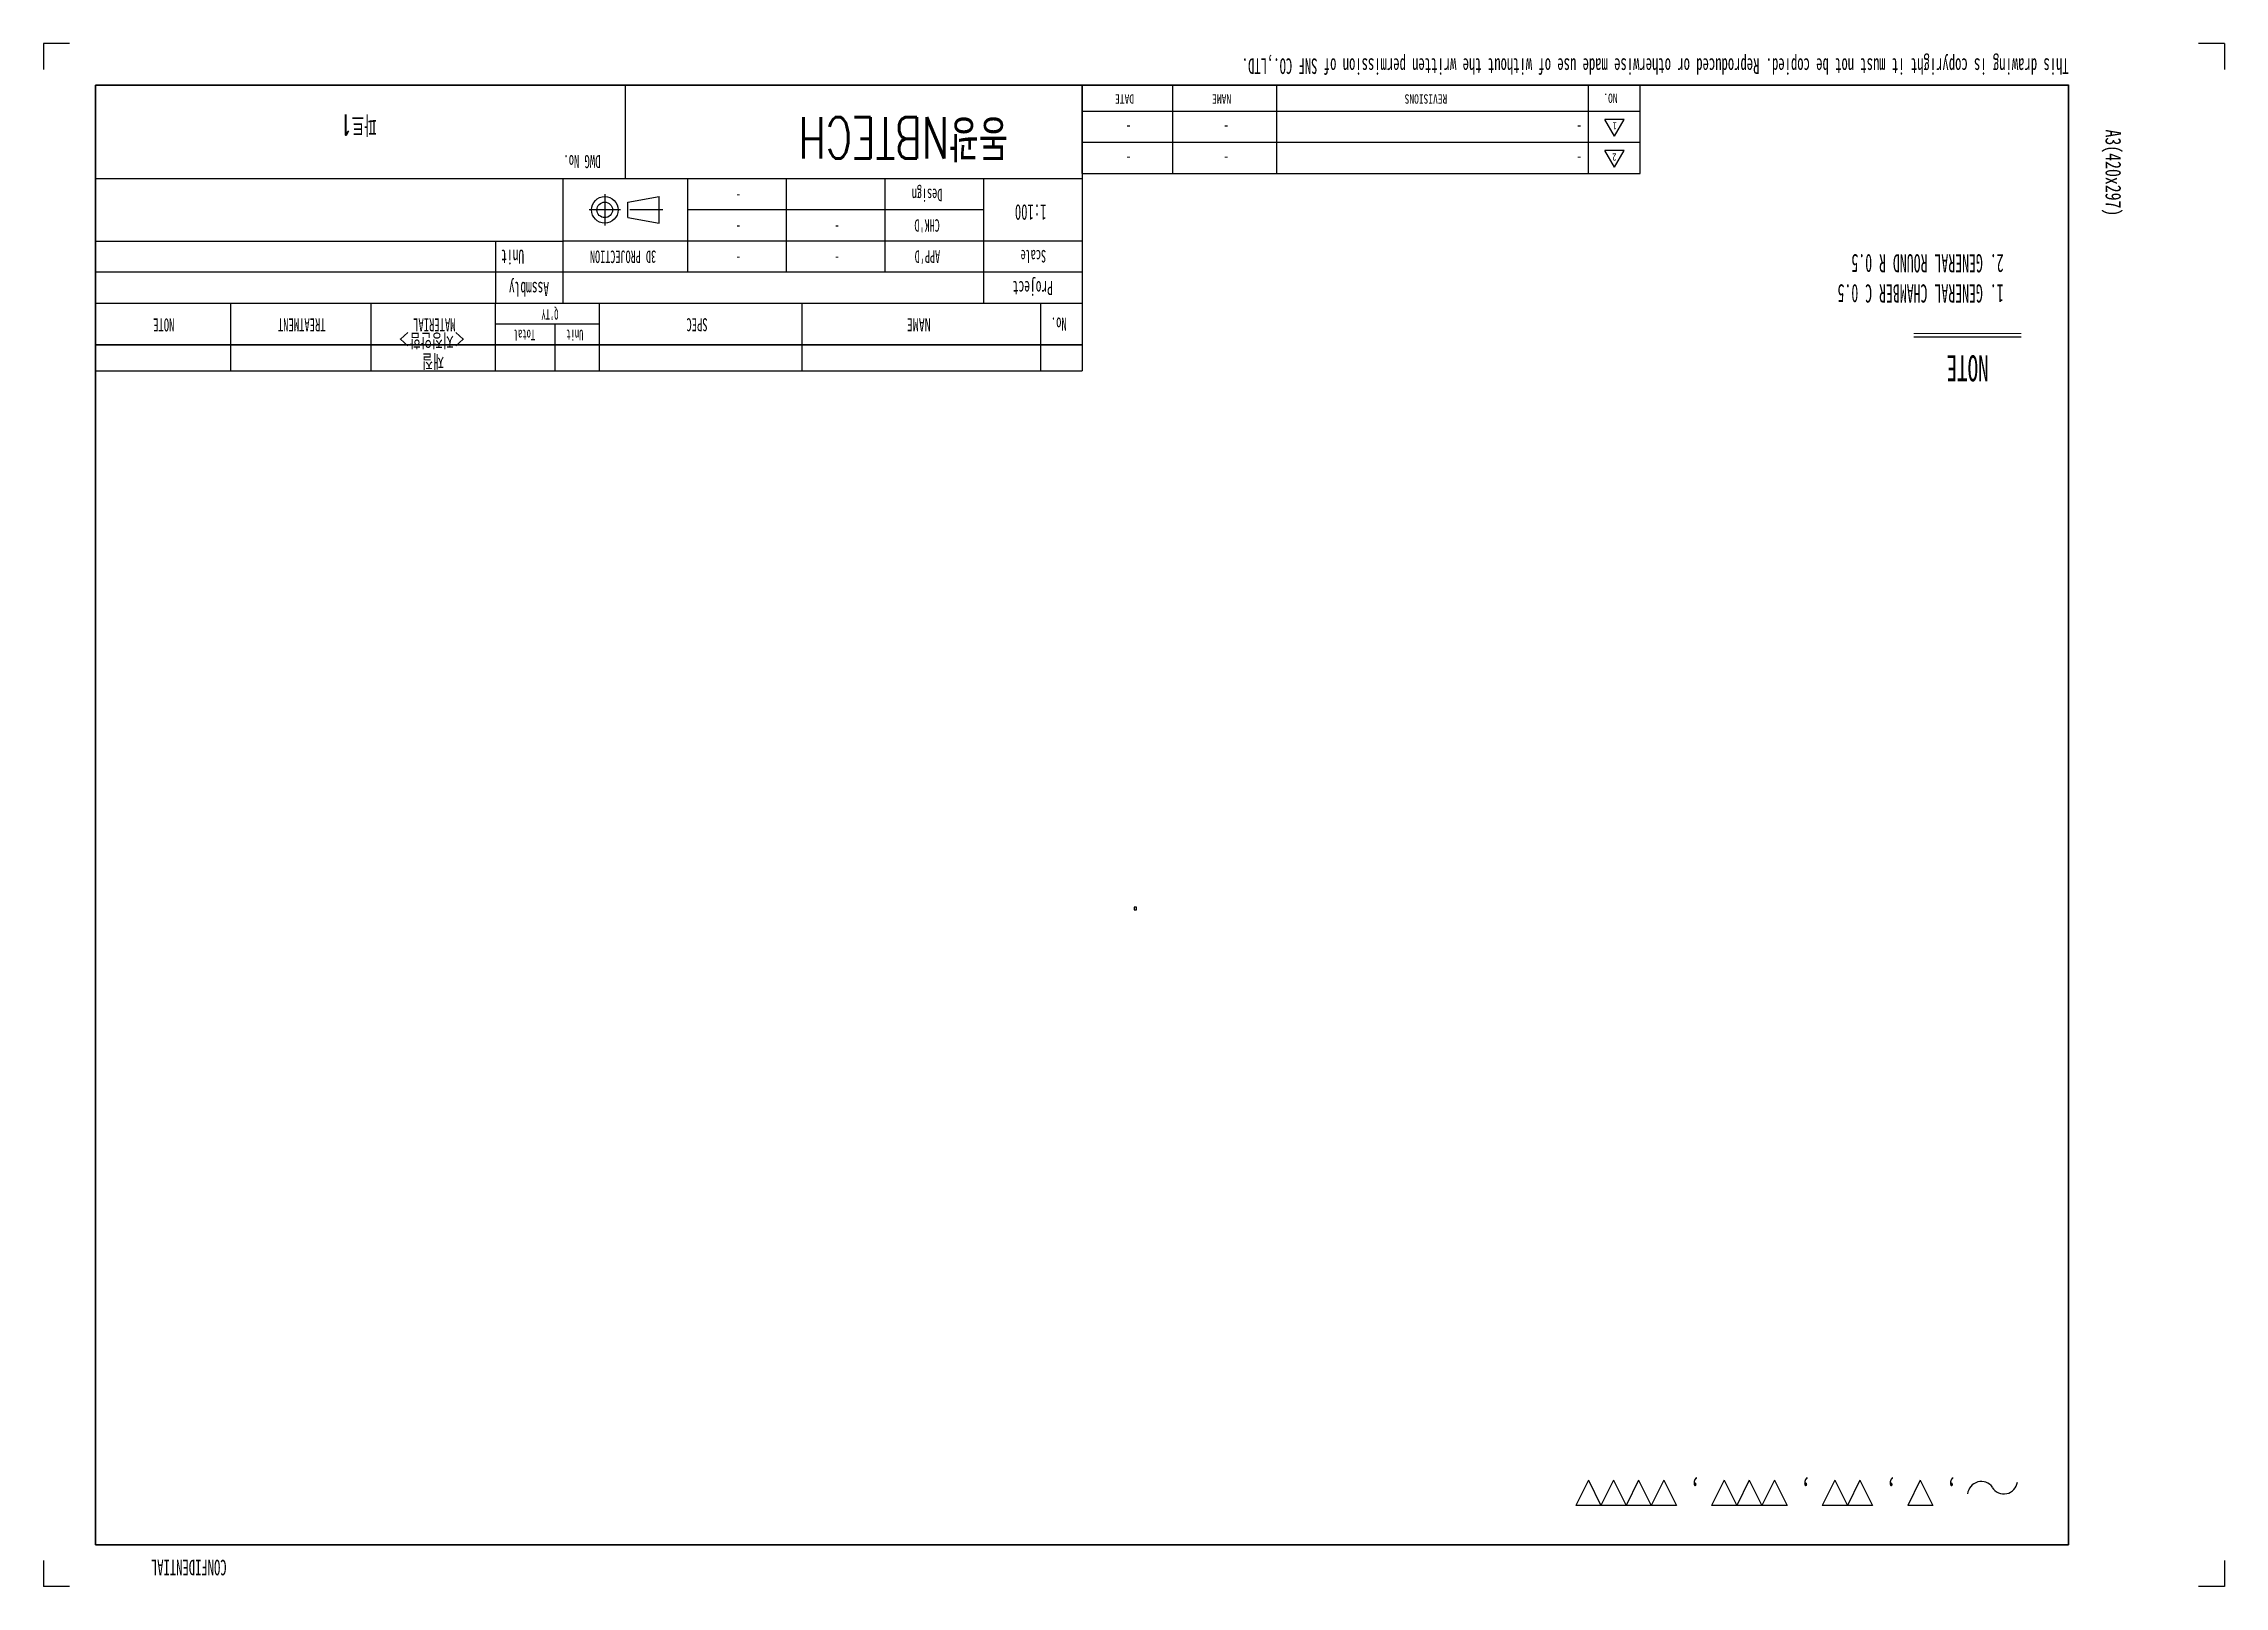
# Model space of a CAD drawing. Header units: millimetres. Extents: x -41007 to 993, y -30200 to -500.
import ezdxf

# ---------------------------------------------------------------- set-up
doc = ezdxf.new("R2010")
doc.units = ezdxf.units.MM
doc.header["$LTSCALE"] = 100
doc.linetypes.add('CENTER', pattern=[10.16, 6.35, -1.27, 1.27, -1.27])
for name, color, linetype in [('3', 3, 'Continuous'), ('4-1', 2, 'Continuous'), ('SLD-0', 7, 'Continuous')]:
    doc.layers.add(name, color=color, linetype=linetype)
doc.styles.add('SLDTEXTSTYLE0', font='TXT', dxfattribs={"width": 0.744681})
doc.styles.add('SLDTEXTSTYLE1', font='TXT', dxfattribs={"width": 0.7, "bigfont": 'bigfont'})
doc.styles.add('SLDTEXTSTYLE2', font='TXT', dxfattribs={"width": 0.6})
doc.styles.add('SLDTEXTSTYLE3', font='TXT', dxfattribs={"width": 0.675})
doc.styles.add('SLDTEXTSTYLE4', font='TXT', dxfattribs={"width": 0.56})
doc.styles.add('SLDTEXTSTYLE5', font='TXT', dxfattribs={"width": 0.595745})
doc.styles.add('SLDTEXTSTYLE6', font='TXT', dxfattribs={"width": 0.595745, "bigfont": 'bigfont'})
doc.styles.add('SLDTEXTSTYLE7', font='TXT', dxfattribs={"width": 0.7})

# ---------------------------------------------------------------- blocks, each defined once
blk = doc.blocks.new('SW_NOTE_0')
at = {"layer": '4-1', "color": 0, "insert": (-387, 1232), "char_height": 300, "attachment_point": 2, "rotation": 90, "style": 'SLDTEXTSTYLE0'}
blk.add_mtext('A3(420x297)', dxfattribs=at)
blk = doc.blocks.new('SW_NOTE_0_1')
at = {"layer": '4-1', "color": 0, "insert": (0, 1031), "char_height": 800, "attachment_point": 1, "style": 'SLDTEXTSTYLE1'}
blk.add_mtext('동광NBTECH', dxfattribs=at)
blk = doc.blocks.new('SW_NOTE_0_2')
at = {"layer": '4-1', "color": 0, "insert": (597, 322), "char_height": 250, "attachment_point": 2, "style": 'SLDTEXTSTYLE2'}
blk.add_mtext('DWG No.', dxfattribs=at)
blk = doc.blocks.new('SW_NOTE_0_3')
at = {"layer": '4-1', "color": 0, "insert": (354, 309), "char_height": 240, "attachment_point": 2, "style": 'SLDTEXTSTYLE2'}
blk.add_mtext("APP'D", dxfattribs=at)
blk = doc.blocks.new('SW_NOTE_0_4')
at = {"layer": '4-1', "color": 0, "insert": (483, 348), "char_height": 270, "attachment_point": 2, "style": 'SLDTEXTSTYLE2'}
blk.add_mtext('Project', dxfattribs=at)
blk = doc.blocks.new('SW_NOTE_0_5')
at = {"layer": '4-1', "color": 0, "insert": (543, 348), "char_height": 270, "attachment_point": 2, "style": 'SLDTEXTSTYLE2'}
blk.add_mtext('Assmbly', dxfattribs=at)
blk = doc.blocks.new('SW_NOTE_0_6')
at = {"layer": '4-1', "color": 0, "insert": (381, 309), "char_height": 240, "attachment_point": 2, "style": 'SLDTEXTSTYLE2'}
blk.add_mtext("CHK'D", dxfattribs=at)
blk = doc.blocks.new('SW_NOTE_0_7')
at = {"layer": '4-1', "color": 0, "insert": (411, 309), "char_height": 240, "attachment_point": 2, "style": 'SLDTEXTSTYLE2'}
blk.add_mtext('Design', dxfattribs=at)
blk = doc.blocks.new('SW_NOTE_0_8')
at = {"layer": '4-1', "color": 0, "insert": (597, 322), "char_height": 250, "attachment_point": 2, "style": 'SLDTEXTSTYLE2'}
blk.add_mtext('MATERIAL', dxfattribs=at)
blk = doc.blocks.new('SW_NOTE_0_9')
at = {"layer": '4-1', "color": 0, "insert": (322, 322), "char_height": 250, "attachment_point": 2, "style": 'SLDTEXTSTYLE2'}
blk.add_mtext('SPEC', dxfattribs=at)
blk = doc.blocks.new('SW_NOTE_0_10')
at = {"layer": '4-1', "color": 0, "insert": (219, 322), "char_height": 250, "attachment_point": 2, "style": 'SLDTEXTSTYLE2'}
blk.add_mtext('No.', dxfattribs=at)
blk = doc.blocks.new('SW_NOTE_0_11')
at = {"layer": '4-1', "color": 0, "insert": (422, 322), "char_height": 250, "attachment_point": 2, "style": 'SLDTEXTSTYLE3'}
blk.add_mtext('NAME', dxfattribs=at)
blk = doc.blocks.new('SW_NOTE_0_12')
at = {"layer": '4-1', "color": 0, "insert": (220, 258), "char_height": 200, "attachment_point": 2, "style": 'SLDTEXTSTYLE2'}
blk.add_mtext("Q'TY", dxfattribs=at)
blk = doc.blocks.new('SW_NOTE_0_13')
at = {"layer": '4-1', "color": 0, "insert": (694, 322), "char_height": 250, "attachment_point": 2, "style": 'SLDTEXTSTYLE2'}
blk.add_mtext('TREATMENT', dxfattribs=at)
blk = doc.blocks.new('SW_NOTE_0_14')
at = {"layer": '4-1', "color": 0, "insert": (341, 322), "char_height": 250, "attachment_point": 2, "style": 'SLDTEXTSTYLE2'}
blk.add_mtext('NOTE', dxfattribs=at)
blk = doc.blocks.new('SW_NOTE_0_15')
at = {"layer": '4-1', "color": 0, "insert": (192, 258), "char_height": 200, "attachment_point": 2, "style": 'SLDTEXTSTYLE2'}
blk.add_mtext('Unit', dxfattribs=at)
blk = doc.blocks.new('SW_NOTE_0_16')
at = {"layer": '4-1', "color": 0, "insert": (245, 258), "char_height": 200, "attachment_point": 2, "style": 'SLDTEXTSTYLE2'}
blk.add_mtext('Total', dxfattribs=at)
blk = doc.blocks.new('SW_NOTE_0_17')
at = {"layer": '4-1', "color": 0, "insert": (260, 348), "char_height": 270, "attachment_point": 2, "style": 'SLDTEXTSTYLE2'}
blk.add_mtext('Unit', dxfattribs=at)
blk = doc.blocks.new('SW_NOTE_0_18')
at = {"layer": '4-1', "color": 0, "insert": (339, 309), "char_height": 240, "attachment_point": 2, "style": 'SLDTEXTSTYLE2'}
blk.add_mtext('Scale', dxfattribs=at)
blk = doc.blocks.new('SW_NOTE_0_19')
at = {"layer": '4-1', "color": 0, "insert": (703, 232), "char_height": 180, "attachment_point": 2, "style": 'SLDTEXTSTYLE0'}
blk.add_mtext('REVISIONS', dxfattribs=at)
blk = doc.blocks.new('SW_NOTE_0_20')
at = {"layer": '4-1', "color": 0, "insert": (227, 232), "char_height": 180, "attachment_point": 2, "style": 'SLDTEXTSTYLE0'}
blk.add_mtext('NO.', dxfattribs=at)
blk = doc.blocks.new('SW_NOTE_0_21')
at = {"layer": '4-1', "color": 0, "insert": (371, 232), "char_height": 180, "attachment_point": 2, "style": 'SLDTEXTSTYLE0'}
blk.add_mtext('NAME', dxfattribs=at)
blk = doc.blocks.new('SW_NOTE_0_22')
at = {"layer": '4-1', "color": 0, "insert": (344, 232), "char_height": 180, "attachment_point": 2, "style": 'SLDTEXTSTYLE0'}
blk.add_mtext('DATE', dxfattribs=at)
blk = doc.blocks.new('SW_NOTE_0_23')
at = {"layer": '4-1', "color": 0, "insert": (981, 309), "char_height": 240, "attachment_point": 2, "style": 'SLDTEXTSTYLE2'}
blk.add_mtext('3D PROJECTION', dxfattribs=at)
blk = doc.blocks.new('A$C547C11EC_')
for p, q in [((-8800, 0), (-8800, 5500)), ((10200, 5500), (-8800, 5500)), ((10200, 5500), (10200, 4200)), ((-8800, 5000), (10200, 5000)), ((10200, 5000), (-8800, 5000)), ((-8800, 4200), (10200, 4200)), ((-8800, 4200), (10200, 4200)), ((-6900, 3600), (-6900, 4200)), ((1200, 3600), (1200, 4200)), ((10200, 4200), (10200, 0)), ((-8800, 3600), (1200, 3600)), ((1200, 1800), (1200, 3600)), ((10200, 3000), (1200, 3000)), ((-652, 2656), (-652, 2144)), ((-52, 2550), (-652, 2656)), ((-52, 2550), (-52, 2250)), ((-52, 2250), (-652, 2144)), ((-8800, 1800), (10200, 1800)), ((-8800, 1700), (-8800, 0)), ((0, 0), (0, 1800)), ((-19550, 0), (-8800, 0)), ((10200, 0), (-8800, 0))]:
    blk.add_line(p, q)
at = {"color": 3, "linetype": 'Continuous', "true_color": 0x00ff00}
for p, q in [((-3400, 4200), (-3400, 5500)), ((500, 4200), (500, 5500)), ((1350, 5500), (1350, 4600)), ((2500, 5500), (2500, 4200)), ((4900, 4200), (4900, 5500)), ((7600, 4200), (7600, 5500)), ((500, 4600), (2500, 4600)), ((2500, 3000), (2500, 4200)), ((-6900, 1800), (-6900, 3600)), ((-5000, 1800), (-5000, 3600)), ((-1200, 1800), (-1200, 3600)), ((1200, 3600), (10200, 3600)), ((-8800, 500), (-19550, 500))]:
    blk.add_line(p, q, dxfattribs=at)
at = {"color": 251, "true_color": 0x6a6a6a}
for p, q in [((-3100, 1800), (-3100, 3600)), ((-8800, 3000), (1200, 3000)), ((-6900, 2400), (-1200, 2400)), ((-8800, 1700), (-19550, 1700)), ((-18550, 1700), (-18550, 0)), ((-12550, 1700), (-12550, 0)), ((-10550, 1700), (-10550, 0)), ((-8800, 1100), (-19550, 1100))]:
    blk.add_line(p, q, dxfattribs=at)
at = {"color": 1, "linetype": 'CENTER'}
for p, q in [((393, 2100), (393, 2700)), ((-728, 2400), (5, 2400)), ((92, 2400), (693, 2400))]:
    blk.add_line(p, q, dxfattribs=at)
at = {"color": 7}
blk.add_line((-19550, 1700), (-19550, 0), dxfattribs=at)
blk.add_circle((393, 2400), 256)
at = {"color": 251, "true_color": 0x6a6a6a}
blk.add_circle((393, 2400), 150, dxfattribs=at)
at = {"layer": '3', "color": 3, "linetype": 'Continuous', "true_color": 0x00ff00}
blk.add_line((-8000, 4200), (-8000, 5500), dxfattribs=at)
at = {"layer": '4-1'}
for name, p in [('SW_NOTE_0_10', (-8570, 4402)), ('SW_NOTE_0_11', (-6077, 4414)), ('SW_NOTE_0_9', (-1707, 4415)), ('SW_NOTE_0_15', (776, 4651)), ('SW_NOTE_0_16', (1693, 4651)), ('SW_NOTE_0_8', (3078, 4419)), ('SW_NOTE_0_13', (5535, 4419)), ('SW_NOTE_0_14', (8545, 4419)), ('SW_NOTE_0_12', (1228, 4254)), ('SW_NOTE_0_4', (-8335, 3694)), ('SW_NOTE_0_5', (1309, 3710)), ('SW_NOTE_0_18', (-8201, 3104)), ('SW_NOTE_0_3', (-6175, 3112)), ('SW_NOTE_0_23', (-940, 3115)), ('SW_NOTE_0_17', (1905, 3091)), ('SW_NOTE_0_6', (-6196, 2512)), ('SW_NOTE_0_7', (-6226, 1925)), ('SW_NOTE_0_2', (235, 1275)), ('SW_NOTE_0_20', (-19203, 109)), ('SW_NOTE_0_19', (-16126, 124)), ('SW_NOTE_0_21', (-11860, 124)), ('SW_NOTE_0_22', (-9962, 124))]:
    blk.add_blockref(name, p, dxfattribs=at)
blk = doc.blocks.new('A$C0C890E57')
at = {"color": 150, "linetype": 'Continuous', "true_color": 0x0080ff}
for p, q in [((-41500, -500), (-41500, 0)), ((-41500, 0), (-41000, 0)), ((0, 0), (500, 0)), ((500, -500), (500, 0)), ((-41500, -29700), (-41500, -29200)), ((500, -29700), (500, -29200)), ((-41500, -29700), (-41000, -29700)), ((0, -29700), (500, -29700))]:
    blk.add_line(p, q, dxfattribs=at)
at = {"lineweight": 35}
for p, q in [((-500, -800), (-38500, -801)), ((-38500, -801), (-38500, -28906)), ((-500, -28900), (-500, -800)), ((-38500, -28900), (-500, -28900))]:
    blk.add_line(p, q, dxfattribs=at)
at = {"color": 2, "linetype": 'Continuous', "true_color": 0xffff00}
blk.add_line((-38500, -28901), (-14000, -28901), dxfattribs=at)
at = {"color": 7, "linetype": 'Continuous'}
blk.add_blockref('A$C547C11EC_', (-10700, -28900), dxfattribs=at)
at = {"layer": '4-1'}
for name, p in [('SW_NOTE_0', (-39124, -28443)), ('SW_NOTE_0_1', (-18073, -28518))]:
    blk.add_blockref(name, p, dxfattribs=at)
blk = doc.blocks.new('SW_NOTE_0_24')
at = {"layer": '4-1', "color": 0, "char_height": 350, "attachment_point": 1, "style": 'SLDTEXTSTYLE4'}
for s, insert in [('1. GENERAL CHAMBER C 0.5', (0, 451)), ('2. GENERAL ROUND R 0.5', (0, -130))]:
    blk.add_mtext(s, dxfattribs=dict(at, insert=insert))
blk = doc.blocks.new('SW_NOTE_0_25')
at = {"layer": '4-1', "color": 0, "char_height": 300, "attachment_point": 2, "style": 'SLDTEXTSTYLE1'}
for s, insert in [('<지정안함>', (380, -13)), ('재질', (356, 387))]:
    blk.add_mtext(s, dxfattribs=dict(at, insert=insert))
blk = doc.blocks.new('SW_NOTE_0_26')
at = {"layer": '4-1', "color": 0}
for p, q in [((863, 80), (621, 564)), ((621, 564), (1105, 564)), ((863, 80), (1105, 564)), ((2025, 80), (1783, 564)), ((1783, 564), (2267, 564)), ((2025, 80), (2267, 564)), ((2510, 80), (2267, 564)), ((2267, 564), (2752, 564)), ((2510, 80), (2752, 564)), ((3671, 80), (3429, 564)), ((3429, 564), (3914, 564)), ((3671, 80), (3914, 564)), ((4156, 80), (3914, 564)), ((3914, 564), (4398, 564)), ((4156, 80), (4398, 564)), ((4640, 80), (4398, 564)), ((4398, 564), (4883, 564)), ((4640, 80), (4883, 564)), ((5802, 80), (5560, 564)), ((5560, 564), (6045, 564)), ((5802, 80), (6045, 564)), ((6287, 80), (6045, 564)), ((6045, 564), (6529, 564)), ((6287, 80), (6529, 564)), ((6771, 80), (6529, 564)), ((6529, 564), (7014, 564)), ((6771, 80), (7014, 564)), ((7256, 80), (7014, 564)), ((7014, 564), (7498, 564)), ((7256, 80), (7498, 564))]:
    blk.add_line(p, q, dxfattribs=at)
for centre, radius, start, end in [((-747, 80), 263, 31.2184, 172.5868), ((-315, 371), 268, 216.6561, 353.7742)]:
    blk.add_arc(centre, radius, start, end, dxfattribs=at)
at = {"layer": '4-1', "color": 0, "char_height": 423, "attachment_point": 1, "style": 'SLDTEXTSTYLE7'}
for insert in [(159, 546), (1321, 546), (2967, 546), (5098, 546)]:
    blk.add_mtext(',', dxfattribs=dict(at, insert=insert))

msp = doc.modelspace()

# ---------------------------------------------------------------- linework, layer by layer
at = {"color": 4, "linetype": 'Continuous', "true_color": 0x00ffff}
for p, q in [((-10568, -1960), (-10937, -1960)), ((-10752, -2280), (-10937, -1960)), ((-10752, -2280), (-10568, -1960)), ((-10752, -2880), (-10937, -2560)), ((-10752, -2880), (-10568, -2560))]:
    msp.add_line(p, q, dxfattribs=at)
at = {"color": 4, "true_color": 0x00ffff}
for p, q in [((-10568, -2560), (-10937, -2560)), ((-2921, -6151), (-4986, -6151))]:
    msp.add_line(p, q, dxfattribs=at)
at = {"color": 179, "linetype": 'Continuous', "lineweight": 18, "true_color": 0x212142}
msp.add_line((-2921, -6081), (-4986, -6081), dxfattribs=at)
at = {"layer": 'SLD-0'}
for p, q in [((-19957, -17126), (-20007, -17126)), ((-20007, -17126), (-20007, -17176)), ((-20007, -17176), (-19957, -17176)), ((-19957, -17176), (-19957, -17126))]:
    msp.add_line(p, q, dxfattribs=at)

# ---------------------------------------------------------------- block references
at = {"color": 7, "linetype": 'Continuous', "rotation": 180}
msp.add_blockref('A$C0C890E57', (-40507, -30200), dxfattribs=at)
at = {"layer": '4-1', "rotation": 180}
for name, p in [('SW_NOTE_0_24', (-3258, -5034)), ('SW_NOTE_0_25', (-33151, -6371)), ('SW_NOTE_0_26', (-4001, -28078))]:
    msp.add_blockref(name, p, dxfattribs=at)

# ---------------------------------------------------------------- texts
for s, insert, char_height, attachment_point, style in [('This drawing is copyright it must not be copied. Reproduced or otherwise made use of without the written permission of SNF CO.,LTD.', (-2005, -1084), 300, 1, 'SLDTEXTSTYLE5'), ('파트1', (-34936, -2263), 400, 2, 'SLDTEXTSTYLE6'), ('-', (-20112, -2233), 240, 2, 'SLDTEXTSTYLE5'), ('-', (-18232, -2233), 240, 2, 'SLDTEXTSTYLE5'), ('-', (-11384, -2233), 240, 1, 'SLDTEXTSTYLE5'), ('1', (-10749, -2157), 144, 2, 'SLDTEXTSTYLE0'), ('-', (-20112, -2833), 240, 2, 'SLDTEXTSTYLE5'), ('-', (-18232, -2833), 240, 2, 'SLDTEXTSTYLE5'), ('-', (-11384, -2833), 240, 1, 'SLDTEXTSTYLE5'), ('2', (-10754, -2757), 144, 2, 'SLDTEXTSTYLE0'), ('-', (-27628, -3559), 240, 2, 'SLDTEXTSTYLE5'), ('1:100', (-21997, -3898), 300, 2, 'SLDTEXTSTYLE5'), ('-', (-27628, -4159), 240, 2, 'SLDTEXTSTYLE5'), ('-', (-25728, -4159), 240, 2, 'SLDTEXTSTYLE5'), ('-', (-27628, -4759), 240, 2, 'SLDTEXTSTYLE5'), ('-', (-25728, -4759), 240, 2, 'SLDTEXTSTYLE5'), ('NOTE', (-3952, -7001), 500, 2, 'SLDTEXTSTYLE5'), ('CONFIDENTIAL', (-37482, -29988), 300, 1, 'SLDTEXTSTYLE5')]:
    msp.add_mtext(s, dxfattribs=dict(at, insert=insert, char_height=char_height, attachment_point=attachment_point, style=style))

doc.saveas('drawing.dxf')
